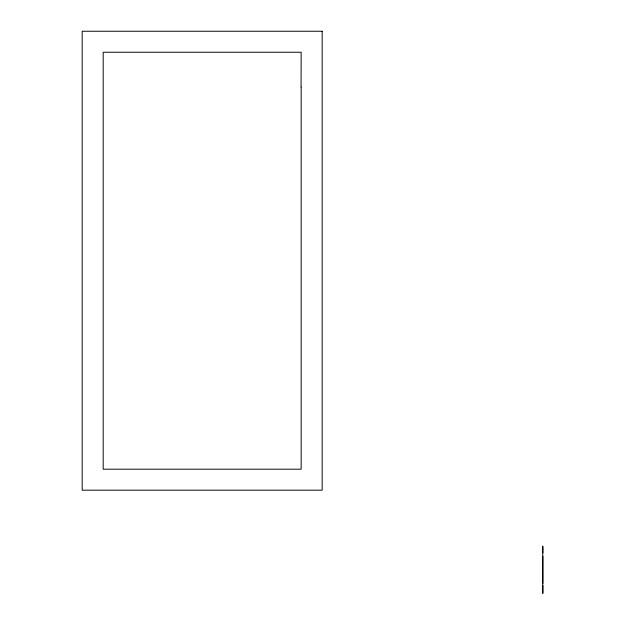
<?xml version="1.0" encoding="UTF-8"?>
<svg xmlns="http://www.w3.org/2000/svg" width="625" height="625" viewBox="0 0 625 625"><rect width="100%" height="100%" fill="white"/><g stroke="black" fill="none" stroke-linecap="round" stroke-linejoin="round"><path stroke-width="0.94" d="M542.812 592.945L542.812 546.789M301.07 86.953L301.156 52.25L103.188 52.25L103.188 469.187L301.156 469.187L301.156 87.031M542.812 546.016L542.812 552.875M542.812 556.344L542.812 583.383M542.812 585.367L542.812 593.75M322.156 31.25L82.188 31.25L82.188 490.188L322.156 490.188L322.156 31.25"/></g></svg>
